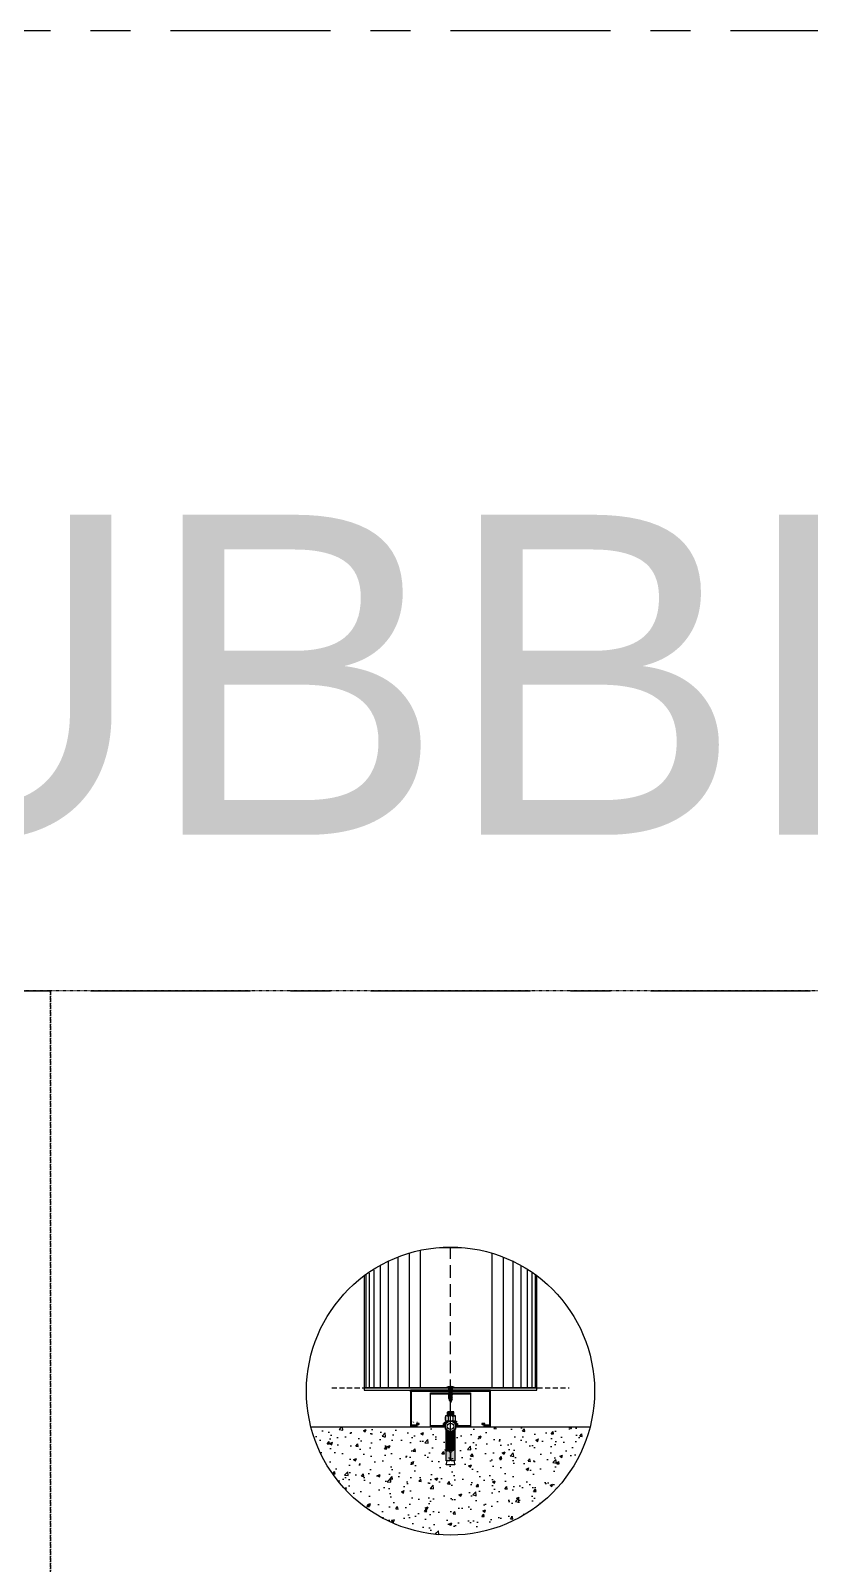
# Model space of a CAD drawing. Header units: millimetres. Extents: x -244126 to 368105, y -173968 to 259060.
# Drawn here: x 39300 to 40275, y 48277 to 50195 of the extents above; entities that cross this region are included whole.
import ezdxf
from ezdxf.xclip import XClip

# ---------------------------------------------------------------- set-up
doc = ezdxf.new("R2010")
doc.units = ezdxf.units.MM
doc.header["$MEASUREMENT"] = 0
doc.header["$XCLIPFRAME"] = 0
doc.linetypes.add('005_GG_TA_LINE', pattern=[13.75, 5, -1.25, 1.25, -1.25, 5])
doc.linetypes.add('HIDDEN', pattern=[9.524999999999999, 6.35, -3.175])
for name, color, linetype in [('000 - H A T C H', 8, 'Continuous'), ('000 - H I D D E N', 7, 'Continuous'), ('000 - L I N E 0.1', 1, 'Continuous'), ('000 - SYMBOL CON', 1, 'Continuous'), ('000 - WIPEOUT', 250, 'Continuous'), ('001 - ASCESSORIES', 1, 'Continuous'), ('A03_SUN LOUVER', 7, 'Continuous'), ('A04_TUBE SERIES', 7, 'Continuous')]:
    doc.layers.add(name, color=color, linetype=linetype)
doc.styles.add('Cetury Gothic', font='GOTHIC.TTF')
doc.styles.get("Standard").update_dxf_attribs({"font": 'arial.ttf'})

# ---------------------------------------------------------------- blocks, each defined once
blk = doc.blocks.new('*U1760')
at = {"color": 0, "linetype": '005_GG_TA_LINE'}
blk.add_lwpolyline([(0, 0), (1000, 0), (1000, 1000), (0, 1000)], close=True, dxfattribs=at)
for p in [(50, 37.5), (8.581742425833, 4.877933635547379)]:
    blk.add_point(p, dxfattribs=at)
blk.add_attdef('NAMEBLK', (8.581742425833, 4.877933635547379), '', height=10, dxfattribs=at)
blk = doc.blocks.new('000 - ASSCESSORIES_FAMELINE_AL.EXTR._U-PROFILE_45x100x45mm._ALT-11_CUT_VIEW')
at = {"layer": '000 - H A T C H'}
h = blk.add_hatch(dxfattribs=at)
h.set_pattern_fill('ANSI32', color=256, scale=0.1)
h.set_pattern_definition([(45, (-50776.13042071462, -10058.66192857552), (-0.6735192090801867, 0.6735192090801867), []), (45, (-50775.68140771462, -10058.66192857552), (-0.6735192090801867, 0.6735192090801867), [])])
edge = h.paths.add_edge_path()
edge.add_line((50, 22.50000000003638), (-49.99999999999272, 22.50000000003638))
edge.add_line((-49.99999999999272, 22.50000000003638), (-49.99999999999272, -22.50000000003638))
edge.add_line((-49.99999999999272, -22.50000000003638), (-41.50000000008004, -22.50000000003638))
edge.add_line((-41.50000000008004, -22.50000000003638), (-41.50000000008004, -20.10000000063883))
edge.add_line((-41.50000000008004, -20.10000000063883), (-39.70000000007713, -20.09999999942738))
edge.add_arc((-39.70000000007713, -19.4999999994252), 0.6000000000021828, 270, 450)
edge.add_line((-39.70000000007713, -18.89999999942302), (-42.69999999977881, -18.90000000003056))
edge.add_line((-42.69999999977881, -18.90000000003056), (-42.69999999977881, -19.4999999994252))
edge.add_line((-42.69999999977881, -19.4999999994252), (-42.69999999977881, -21.29999999942811))
edge.add_line((-42.69999999977881, -21.29999999942811), (-48.80000000029395, -21.29999999942811))
edge.add_line((-48.80000000029395, -21.29999999942811), (-48.80000000029395, 21.29999999942811))
edge.add_line((-48.80000000029395, 21.29999999942811), (48.79999999939173, 21.29999999942811))
edge.add_line((48.79999999939173, 21.29999999942811), (48.79999999939173, -21.29999999942811))
edge.add_line((48.79999999939173, -21.29999999942811), (42.69999999978609, -21.29999999942811))
edge.add_line((42.69999999978609, -21.29999999942811), (42.69999999978609, -18.90000000003056))
edge.add_line((42.69999999978609, -18.90000000003056), (39.69999999917491, -18.89999999942302))
edge.add_arc((39.69999999917491, -19.4999999994252), 0.6000000000021828, 90, 270)
edge.add_line((39.69999999917491, -20.09999999942738), (41.5000000019063, -20.10000000063883))
edge.add_line((41.5000000019063, -20.10000000063883), (41.5000000019063, -22.50000000003638))
edge.add_line((41.5000000019063, -22.50000000003638), (42.69999999978609, -22.50000000003638))
edge.add_line((42.69999999978609, -22.50000000003638), (50, -22.50000000003638))
edge.add_line((50, -22.50000000003638), (50, 22.50000000003638))
at = {"layer": 'A04_TUBE SERIES', "color": 0}
blk.add_lwpolyline([(50, 22.50000000003638), (-49.99999999999272, 22.50000000003638), (-49.99999999999272, -22.50000000003638), (-41.50000000008004, -22.50000000003638), (-41.50000000008004, -20.10000000063883), (-39.70000000007713, -20.09999999942738, 1), (-39.70000000007713, -18.89999999942302), (-42.69999999977881, -18.90000000003056), (-42.69999999977881, -19.4999999994252), (-42.69999999977881, -21.29999999942811), (-48.80000000029395, -21.29999999942811), (-48.80000000029395, 21.29999999942811), (48.79999999939173, 21.29999999942811), (48.79999999939173, -21.29999999942811), (42.69999999978609, -21.29999999942811), (42.69999999978609, -18.90000000003056), (39.69999999917491, -18.89999999942302, 1), (39.69999999917491, -20.09999999942738), (41.5000000019063, -20.10000000063883), (41.5000000019063, -22.50000000003638), (42.69999999978609, -22.50000000003638), (50, -22.50000000003638)], format="xyb", close=True, dxfattribs=at)
at = {"layer": 'Defpoints', "color": 250}
blk.add_lwpolyline([(41.5000000019063, -22.50000000003638), (50, -22.50000000003638), (50, 22.50000000003638), (-49.99999999999272, 22.50000000003638), (-49.99999999999272, -22.50000000003638), (-41.50000000008004, -22.50000000003638)], dxfattribs=at)
at = {"layer": 'Defpoints', "color": 18, "true_color": 0x000000, "style": 'Cetury Gothic'}
blk.add_text('ALT-11', height=1.5, dxfattribs=at).set_placement((-47.8441866660869, -17.78894458382456))
blk = doc.blocks.new('*U1789')
at = {"layer": '001 - ASCESSORIES', "color": 0}
blk.add_blockref('000 - ASSCESSORIES_FAMELINE_AL.EXTR._U-PROFILE_45x100x45mm._ALT-11_CUT_VIEW', (0, 0), dxfattribs=at)
blk = doc.blocks.new('*U1646')
at = {"color": 0}
blk.add_wipeout([(-107.75282130191772, 2.2737367544323206e-13), (107.75282130191772, 2.2737367544323206e-13), (107.75282130191772, 2754), (-107.75282130191772, 2754)], dxfattribs=at).dxf.layer = '000 - WIPEOUT'
at = {"layer": '000 - H I D D E N', "linetype": 'HIDDEN', "ltscale": 2.5}
blk.add_line((0, -29.17397355432513), (0, 2783.173973554325), dxfattribs=at)
at = {"layer": '001 - ASCESSORIES', "color": 0}
for points in [[(-107.7528213019177, 2757), (107.7528213019177, 2757), (107.7528213019177, 2754), (-107.7528213019177, 2754)], [(-107.7528213019177, -3), (107.7528213019177, -3), (107.7528213019177, 0), (-107.7528213019177, 9.494467791852967e-16)]]:
    blk.add_lwpolyline(points, close=True, dxfattribs=at)
at = {"layer": 'A03_SUN LOUVER', "color": 8}
for p, q in [((-105.7528213019177, 2754), (-105.7528213019177, 1.295098541081956e-14)), ((-101.7528213019177, 2754), (-101.7528213019177, 1.246112669116062e-14)), ((-95.75282130191772, 2754), (-95.75282130191775, 1.17263386116722e-14)), ((-87.75282130191772, 2754), (-87.75282130191775, 1.074662117235432e-14)), ((-77.75282130191772, 2754), (-77.75282130191775, 9.521974373206967e-15)), ((-65.75282130191772, 2754), (-65.75282130191775, 7.627193744513367e-15)), ((-51.75282130191772, 2754), (-51.75282130191775, 5.416616344370833e-15)), ((-37.75282130191772, 2754), (-37.75282130191775, 5.416616344370833e-15)), ((51.75282130191774, 2754), (51.75282130191775, -9.212763510530194e-16)), ((65.75282130191775, 2754), (65.75282130191775, -4.252044697167799e-16)), ((77.75282130191772, 2754), (77.75282130191772, 0)), ((87.75282130191772, 2754), (87.75282130191772, 0)), ((95.75282130191772, 2754), (95.75282130191772, 0)), ((101.7528213019177, 2754), (101.7528213019177, 0)), ((105.7528213019177, 2754), (105.7528213019177, 0))]:
    blk.add_line(p, q, dxfattribs=at)
at = {"layer": 'A03_SUN LOUVER', "color": 0}
blk.add_lwpolyline([(-107.7528213019177, 9.494467791852967e-16), (107.7528213019177, 0), (107.7528213019177, 2754), (-107.7528213019177, 2754)], close=True, dxfattribs=at)
at = {"layer": 'Defpoints', "color": 250, "linetype": 'HIDDEN'}
for p, q in [((-148.4221927210801, 2754), (148.4221927210801, 2754)), ((-148.4221927210801, 9.494467791852967e-16), (148.4221927210801, 0))]:
    blk.add_line(p, q, dxfattribs=at)
blk = doc.blocks.new('000 - ASSCESSORIES_FAMELINE_GALV._HAT-PROFILE_197x43mm._SIDE_VIEW')
at = {"color": 2}
blk.add_wipeout([(25.000000000000455, -2.2737367544323206e-13), (-24.999999999998863, -2.2737367544323206e-13), (-24.999999999998863, 43.00000000007731), (25.000000000000455, 43.00000000007731)], dxfattribs=at).dxf.layer = '000 - WIPEOUT'
at = {"color": 1}
blk.add_line((25.00000000000091, 41.00000000007276), (-25.00000000000091, 41.00000000007276), dxfattribs=at)
at = {"color": 2}
blk.add_lwpolyline([(25.00000000000091, 0), (-24.99999999999909, 0), (-24.99999999999909, 43.00000000007276), (25.00000000000091, 43.00000000007276)], close=True, dxfattribs=at)
at = {"color": 3}
blk.add_lwpolyline([(-25.00000000000091, 2), (25.00000000000091, 2), (25.00000000000091, 0), (-25.00000000000091, 0)], close=True, dxfattribs=at)
blk = doc.blocks.new('A$Cb3cae7b0')
at = {"color": 250}
blk.add_wipeout([(-0.0013333299998521397, 0.00866664500017577), (-1.734723475976807e-18, 0.00866664500017577), (-1.734723475976807e-18, -0.008666645000175778), (-0.0013333299998521397, -0.008666645000175778)], dxfattribs=at).dxf.layer = '000 - WIPEOUT'
at = {"layer": '000 - H A T C H'}
h = blk.add_hatch(color=250, dxfattribs=at)
h.dxf.hatch_style = 1
h.paths.add_polyline_path([(-0.004156298474299547, 0.003999990000011167), (-0.004540139236269169, 0.003999990000011167), (-0.004540139236269169, 0.003925433461063221), (-0.004540139236269169, 0.001685439061020588), (-0.004540139236269169, -0.003999990000011167), (-0.003456390915744123, -0.003999990000011167)])
h = blk.add_hatch(color=250, dxfattribs=at)
h.dxf.hatch_style = 1
h.paths.add_polyline_path([(-0.002829208551247575, 0.007189178063754298, 0.4142135623758662), (-0.003406994008400943, 0.007673997627762219), (-0.003938296518754214, 0.007627514681189496, 0.4142135623699178), (-0.004423116083216883, 0.00704972922358138), (-0.003177373114340298, -0.007189178063754298, 0.4142135623545062), (-0.00259958765718693, -0.007673997627762219), (-0.002068285146378912, -0.007627514681189496, 0.4142135623920907), (-0.001583465582370991, -0.007049729223808754)])
h = blk.add_hatch(color=250, dxfattribs=at)
h.dxf.hatch_style = 1
h.paths.add_polyline_path([(-0.00133332999985214, 0.003999990000011167), (-0.00255019074984375, 0.003999990000011167), (-0.001850283191288327, -0.003999990000011167), (-0.00133332999985214, -0.003999990000011167)])
at = {"layer": '001 - ASCESSORIES', "color": 0}
blk.add_lwpolyline([(-0.00133332999985214, 0.008666645000175777), (0, 0.008666645000175777), (0, -0.008666645000175777), (-0.00133332999985214, -0.008666645000175777)], close=True, dxfattribs=at)
blk.add_wipeout([(-0.01094012323619609, -0.006399983999926917), (-0.004540139236269175, -0.006399983999926917), (-0.004540139235524119, 0.006399983999926912), (-0.010940123235451033, 0.006399983999926912)]).dxf.layer = '000 - WIPEOUT'
for p, q in [((-0.01094012323619609, 0.003925433461063221), (-0.01094012323619609, 0.005279986799678227)), ((-0.01094012323619609, 0.003925433461063221), (-0.01094012323619609, 0.001685439061020588)), ((-0.01094012323619609, 0.001685439061020588), (-0.01094012323619609, -0.001685439061020588)), ((-0.005660136435835739, 0.006399983999926917), (-0.009820126035720023, 0.006399983999926917)), ((-0.009820126035720023, 0.002805436261041905), (-0.005660136435835739, 0.002805436261041905)), ((-0.004540139236269169, 0.005279986799678227), (-0.004540139236269169, -0.005279986799678227)), ((-0.004540139236269169, 0.003925433461063221), (-0.004540139236269169, 0.005279986799678227)), ((-0.004540139236269169, 0.003999990000011167), (-0.004156298474299547, 0.003999990000011167)), ((-0.004540139236269169, 0.003925433461063221), (-0.004540139236269169, 0.001685439061020588)), ((-0.004540139236269169, 0.001685439061020588), (-0.004540139236269169, -0.001685439061020588)), ((-0.002550190749389003, 0.003999990000011167), (-0.00133332999985214, 0.003999990000011167)), ((-0.01094012323619609, -0.001685439061020588), (-0.01094012323619609, -0.003925433461290595)), ((-0.01094012323619609, -0.003925433461290595), (-0.01094012323619609, -0.005279986799678227)), ((-0.009820126035720023, -0.002805436261041905), (-0.005660136435835739, -0.002805436261041905)), ((-0.005660136435835739, -0.006399983999926917), (-0.009820126035720023, -0.006399983999926917)), ((-0.004540139236269169, -0.001685439061020588), (-0.004540139236269169, -0.003925433461290595)), ((-0.004540139236269169, -0.003925433461290595), (-0.004540139236269169, -0.005279986799678227)), ((-0.004540139236269169, -0.003999990000011167), (-0.003456390915744123, -0.003999990000011167)), ((-0.001850283191288327, -0.003999990000011167), (-0.00133332999985214, -0.003999990000011167))]:
    blk.add_line(p, q, dxfattribs=at)
blk.add_lwpolyline([(-0.003938296518754214, 0.007627514681189496), (-0.003406994008400943, 0.007673997627762219, -0.4142135623730906), (-0.002829208551247575, 0.007189178063526924), (-0.001583465582370991, -0.007049729223808754, -0.4142135623730992), (-0.002068285146378912, -0.007627514681189496), (-0.00259958765718693, -0.007673997627762219, -0.414213562373095), (-0.003177373114340298, -0.007189178063754298), (-0.004423116083216883, 0.007049729223808754, -0.4142135623730948)], format="xyb", close=True, dxfattribs=at)
for centre, start, end in [((-0.009820126035720023, 0.005279986799678227), 89.99999999958312, 179.9999999998958), ((-0.009820126035720023, 0.003925433461063221), 179.9999999998958, 270.0000000008077), ((-0.009820126035720023, 0.001685439061020588), 89.9999999991923, 180.0000000001042), ((-0.005660136435835739, 0.005279986799678227), 1.042204158021965e-10, 90.00000000041689), ((-0.005660136435835739, 0.003925433461063221), 269.9999999991923, 1.042204158021965e-10), ((-0.005660136435835739, 0.001685439061020588), 359.9999999998958, 90.00000000080772), ((-0.009820126035720023, -0.001685439061020588), 179.9999999998958, 270.0000000008077), ((-0.009820126035720023, -0.003925433461290595), 89.9999999991923, 180.0000000001042), ((-0.009820126035720023, -0.005279986799678227), 180.0000000001042, 270.0000000004169), ((-0.005660136435835739, -0.001685439061020588), 269.9999999991923, 1.042204158021965e-10), ((-0.005660136435835739, -0.003925433461290595), 359.9999999998958, 90.00000000080772), ((-0.005660136435835739, -0.005279986799678227), 269.9999999995831, 359.9999999998958)]:
    blk.add_arc(centre, 0.001119997200000374, start, end, dxfattribs=at)
at = {"layer": 'Defpoints', "color": 250}
blk.add_lwpolyline([(-0.01094012323619609, -0.006399983999926917), (-0.004540139236269169, -0.006399983999926917), (-0.004540139235359675, 0.006399983999926917), (-0.01094012323528659, 0.006399983999926917)], close=True, dxfattribs=at)
blk = doc.blocks.new('AASSAW')
at = {"layer": '001 - ASCESSORIES', "color": 8}
for p, q in [((0.0005999999998493877, -0.002999999998792191), (4.547473508864641e-13, 0.002999999998792191)), ((0, 0.002999999998792191), (0, -0.002999999998792191)), ((0.001199999999698775, -0.002999999998792191), (0.0005999999998493877, 0.002999999998792191)), ((0.001799999999548163, -0.002999999998792191), (0.001199999999698775, 0.002999999998792191)), ((0.002399999999397551, -0.002999999998792191), (0.001799999999548163, 0.002999999998792191)), ((0.002999999998792191, -0.002999999998792191), (0.002399999999397551, 0.002999999998792191)), ((0.003599999998641579, -0.002999999998792191), (0.002999999998792191, 0.002999999998792191)), ((0.004199999998490966, -0.002999999998792191), (0.003599999998641579, 0.002999999998792191)), ((0.004799999998340354, -0.002999999998792191), (0.004199999998490966, 0.002999999998792191)), ((0.005399999998189742, -0.002999999998792191), (0.004799999998340354, 0.002999999998792191)), ((0.005999999998039129, -0.002999999998792191), (0.005399999998189742, 0.002999999998792191)), ((0.006599999997888517, -0.002999999998792191), (0.005999999998039129, 0.002999999998792191)), ((0.007199999997737905, -0.002999999998792191), (0.006599999997888517, 0.002999999998792191)), ((0.007799999997587292, -0.002999999998792191), (0.007199999997737905, 0.002999999998792191)), ((0.00839999999743668, -0.002999999998792191), (0.007799999997587292, 0.002999999998792191)), ((0.008999999997286068, -0.002999999998792191), (0.00839999999743668, 0.002999999998792191)), ((0.009599999997135455, -0.002999999998792191), (0.008999999997286068, 0.002999999998792191)), ((0.01019999999698484, -0.002999999998792191), (0.009599999997135455, 0.002999999998792191)), ((0.01079999999683423, -0.002999999998792191), (0.01019999999698484, 0.002999999998792191)), ((0.01139999999668362, -0.002999999998792191), (0.01079999999683423, 0.002999999998792191)), ((0.01199999999653301, -0.002999999998792191), (0.01139999999668362, 0.002999999998792191)), ((0.01259999999638239, -0.002999999998792191), (0.01199999999653301, 0.002999999998792191)), ((0.01319999999623178, -0.002999999998792191), (0.01259999999638239, 0.002999999998792191)), ((0.01379999999608117, -0.002999999998792191), (0.01319999999623178, 0.002999999998792191)), ((0.01439999999593056, -0.002999999998792191), (0.01379999999608117, 0.002999999998792191)), ((0.01499999999577994, -0.002999999998792191), (0.01439999999593056, 0.002999999998792191)), ((0.01559999999562933, -0.002999999998792191), (0.01499999999577994, 0.002999999998792191)), ((0.01619999999547872, -0.002999999998792191), (0.01559999999562933, 0.002999999998792191)), ((0.01679999999532811, -0.002999999998792191), (0.01619999999547872, 0.002999999998792191)), ((0.0173999999951775, -0.002999999998792191), (0.01679999999532811, 0.002999999998792191)), ((0.01799999999502688, -0.002999999998792191), (0.0173999999951775, 0.002999999998792191)), ((0.01859999999487627, -0.002999999998792191), (0.01799999999502688, 0.002999999998792191)), ((0.01860594058871357, -0.003059405939211501), (0.01800594058886418, 0.002940594058145507)), ((0.01920594058856295, -0.003059405939211501), (0.01860594058871357, 0.002940594058145507)), ((0.01980594058841234, -0.003059405939211501), (0.01920594058856295, 0.002940594058145507)), ((0.02040594058826173, -0.003059405939211501), (0.01980594058841234, 0.002940594058145507)), ((0.02100594058811112, -0.003059405939211501), (0.02040594058826173, 0.002940594058145507)), ((0.0216059405879605, -0.003059405939211501), (0.02100594058811112, 0.002940594058145507)), ((0.02220594058780989, -0.003059405939211501), (0.0216059405879605, 0.002940594058145507)), ((0.02280594058765928, -0.003059405939211501), (0.02220594058780989, 0.002940594058145507)), ((0.02340594058750867, -0.003059405939211501), (0.02280594058765928, 0.002940594058145507)), ((0.02400594058735805, -0.003059405939211501), (0.02340594058750867, 0.002940594058145507)), ((0.02460594058720744, -0.003059405939211501), (0.02400594058735805, 0.002940594058145507)), ((0.02520594058705683, -0.003059405939211501), (0.02460594058720744, 0.002940594058145507)), ((0.02580594058690622, -0.003059405939211501), (0.02520594058705683, 0.002940594058145507)), ((0.02640594058675561, -0.003059405939211501), (0.02580594058690622, 0.002940594058145507)), ((0.02700594058660499, -0.003059405939211501), (0.02640594058675561, 0.002940594058145507)), ((0.02760594058645438, -0.003059405939211501), (0.02700594058660499, 0.002940594058145507)), ((0.02820594058630377, -0.003059405939211501), (0.02760594058645438, 0.002940594058145507)), ((0.02880594058615316, -0.003059405939211501), (0.02820594058630377, 0.002940594058145507)), ((0.02940594058600254, -0.003059405939211501), (0.02880594058615316, 0.002940594058145507)), ((0.03000594058585193, -0.003059405939211501), (0.02940594058600254, 0.002940594058145507)), ((0.03060594058570132, -0.003059405939211501), (0.03000594058585193, 0.002940594058145507)), ((0.03120594058555071, -0.003059405939211501), (0.03060594058570132, 0.002940594058145507)), ((0.03180594058540009, -0.003059405939211501), (0.03120594058555071, 0.002940594058145507)), ((0.03240594058524948, -0.003059405939211501), (0.03180594058540009, 0.002940594058145507)), ((0.03300594058509887, -0.003059405939211501), (0.03240594058524948, 0.002940594058145507)), ((0.03360594058482602, -0.0030594059357496), (0.03300594058497663, 0.002940594061607408)), ((0.03420594058467541, -0.0030594059357496), (0.03360594058482602, 0.002940594061607408)), ((0.0348059405845248, -0.0030594059357496), (0.03420594058467541, 0.002940594061607408)), ((0.03540594058425195, -0.0030594059322877), (0.03480594058440256, 0.002940594065069309)), ((0.03600594058410134, -0.0030594059322877), (0.03540594058425195, 0.002940594065069309)), ((0.03660594058395072, -0.0030594059322877), (0.03600594058410134, 0.002940594065069309))]:
    blk.add_line(p, q, dxfattribs=at)
for centre, start, end in [((0.0003000000001520675, 0.002999999998792191), 180, 0), ((0.0008999999995467078, 0.002999999998792191), 180, 0), ((0.001499999999850843, 0.002999999998792191), 180, 0), ((0.002099999999245483, 0.002999999998792191), 180, 0), ((0.002699999999549618, 0.002999999998792191), 180, 0), ((0.003299999998489511, 0.002999999998792191), 180, 0), ((0.003899999998338899, 0.002999999998792191), 180, 0), ((0.004499999998188287, 0.002999999998792191), 180, 0), ((0.005099999998037674, 0.002999999998792191), 180, 0), ((0.005699999997887062, 0.002999999998792191), 180, 0), ((0.00629999999773645, 0.002999999998792191), 180, 0), ((0.006899999997585837, 0.002999999998792191), 180, 0), ((0.007499999997435225, 0.002999999998792191), 180, 0), ((0.008099999997284613, 0.002999999998792191), 180, 0), ((0.008699999997134, 0.002999999998792191), 180, 0), ((0.009299999996983388, 0.002999999998792191), 180, 0), ((0.009899999996832776, 0.002999999998792191), 180, 0), ((0.01049999999668216, 0.002999999998792191), 180, 0), ((0.01109999999653155, 0.002999999998792191), 180, 0), ((0.01169999999638094, 0.002999999998792191), 180, 0), ((0.01229999999623033, 0.002999999998792191), 180, 0), ((0.01289999999607971, 0.002999999998792191), 180, 0), ((0.0134999999959291, 0.002999999998792191), 180, 0), ((0.01409999999577849, 0.002999999998792191), 180, 0), ((0.01469999999562788, 0.002999999998792191), 180, 0), ((0.01529999999547726, 0.002999999998792191), 180, 0), ((0.01589999999532665, 0.002999999998792191), 180, 0), ((0.01649999999517604, 0.002999999998792191), 180, 0), ((0.01709999999502543, 0.002999999998792191), 180, 0), ((0.01769999999487482, 0.002999999998792191), 180, 0), ((0.01830594058901625, 0.002940594058145507), 180, 0), ((0.01890594058886563, 0.002940594058145507), 180, 0), ((0.01950594058871502, 0.002940594058145507), 180, 0), ((0.02010594058856441, 0.002940594058145507), 180, 0), ((0.0207059405884138, 0.002940594058145507), 180, 0), ((0.02130594058826318, 0.002940594058145507), 180, 0), ((0.02190594058811257, 0.002940594058145507), 180, 0), ((0.02250594058796196, 0.002940594058145507), 180, 0), ((0.02310594058781135, 0.002940594058145507), 180, 0), ((0.02370594058766073, 0.002940594058145507), 180, 0), ((0.02430594058751012, 0.002940594058145507), 180, 0), ((0.02490594058735951, 0.002940594058145507), 180, 0), ((0.0255059405872089, 0.002940594058145507), 180, 0), ((0.02610594058705829, 0.002940594058145507), 180, 0), ((0.02670594058690767, 0.002940594058145507), 180, 0), ((0.02730594058675706, 0.002940594058145507), 180, 0), ((0.02790594058660645, 0.002940594058145507), 180, 0), ((0.02850594058645584, 0.002940594058145507), 180, 0), ((0.02910594058630522, 0.002940594058145507), 180, 0), ((0.02970594058615461, 0.002940594058145507), 180, 0), ((0.030305940586004, 0.002940594058145507), 180, 0), ((0.03090594058585339, 0.002940594058145507), 180, 0), ((0.03150594058570277, 0.002940594058145507), 180, 0), ((0.03210594058555216, 0.002940594058145507), 180, 0), ((0.03270594058527931, 0.002940594061607408), 180, 0), ((0.0333059405851287, 0.002940594061607408), 180, 0), ((0.03390594058497809, 0.002940594061607408), 180, 0), ((0.03450594058470524, 0.002940594065069309), 180, 0), ((0.03510594058455463, 0.002940594065069309), 180, 0), ((0.03570594058440402, 0.002940594065069309), 180, 0), ((0.0003000000001520675, -0.002999999998792191), 0, 180), ((0.0008999999995467078, -0.002999999998792191), 0, 180), ((0.001499999999850843, -0.002999999998792191), 0, 180), ((0.002099999999245483, -0.002999999998792191), 0, 180), ((0.002699999999549618, -0.002999999998792191), 0, 180), ((0.003299999998489511, -0.002999999998792191), 0, 180), ((0.003899999998338899, -0.002999999998792191), 0, 180), ((0.004499999998188287, -0.002999999998792191), 0, 180), ((0.005099999998037674, -0.002999999998792191), 0, 180), ((0.005699999997887062, -0.002999999998792191), 0, 180), ((0.00629999999773645, -0.002999999998792191), 0, 180), ((0.006899999997585837, -0.002999999998792191), 0, 180), ((0.007499999997435225, -0.002999999998792191), 0, 180), ((0.008099999997284613, -0.002999999998792191), 0, 180), ((0.008699999997134, -0.002999999998792191), 0, 180), ((0.009299999996983388, -0.002999999998792191), 0, 180), ((0.009899999996832776, -0.002999999998792191), 0, 180), ((0.01049999999668216, -0.002999999998792191), 0, 180), ((0.01109999999653155, -0.002999999998792191), 0, 180), ((0.01169999999638094, -0.002999999998792191), 0, 180), ((0.01229999999623033, -0.002999999998792191), 0, 180), ((0.01289999999607971, -0.002999999998792191), 0, 180), ((0.0134999999959291, -0.002999999998792191), 0, 180), ((0.01409999999577849, -0.002999999998792191), 0, 180), ((0.01469999999562788, -0.002999999998792191), 0, 180), ((0.01529999999547726, -0.002999999998792191), 0, 180), ((0.01589999999532665, -0.002999999998792191), 0, 180), ((0.01649999999517604, -0.002999999998792191), 0, 180), ((0.01709999999502543, -0.002999999998792191), 0, 180), ((0.01769999999487482, -0.002999999998792191), 0, 180), ((0.0182999999947242, -0.002999999998792191), 0, 180), ((0.01830594058901625, -0.003059405939211501), 0, 180), ((0.01890594058886563, -0.003059405939211501), 0, 180), ((0.01950594058871502, -0.003059405939211501), 0, 180), ((0.02010594058856441, -0.003059405939211501), 0, 180), ((0.0207059405884138, -0.003059405939211501), 0, 180), ((0.02130594058826318, -0.003059405939211501), 0, 180), ((0.02190594058811257, -0.003059405939211501), 0, 180), ((0.02250594058796196, -0.003059405939211501), 0, 180), ((0.02310594058781135, -0.003059405939211501), 0, 180), ((0.02370594058766073, -0.003059405939211501), 0, 180), ((0.02430594058751012, -0.003059405939211501), 0, 180), ((0.02490594058735951, -0.003059405939211501), 0, 180), ((0.0255059405872089, -0.003059405939211501), 0, 180), ((0.02610594058705829, -0.003059405939211501), 0, 180), ((0.02670594058690767, -0.003059405939211501), 0, 180), ((0.02730594058675706, -0.003059405939211501), 0, 180), ((0.02790594058660645, -0.003059405939211501), 0, 180), ((0.02850594058645584, -0.003059405939211501), 0, 180), ((0.02910594058630522, -0.003059405939211501), 0, 180), ((0.02970594058615461, -0.003059405939211501), 0, 180), ((0.030305940586004, -0.003059405939211501), 0, 180), ((0.03090594058585339, -0.003059405939211501), 0, 180), ((0.03150594058570277, -0.003059405939211501), 0, 180), ((0.03210594058555216, -0.003059405939211501), 0, 180), ((0.03270594058540155, -0.003059405939211501), 0, 180), ((0.0333059405851287, -0.0030594059357496), 0, 180), ((0.03390594058497809, -0.0030594059357496), 0, 180), ((0.03450594058482748, -0.0030594059357496), 0, 180), ((0.03510594058455463, -0.0030594059322877), 0, 180), ((0.03570594058440402, -0.0030594059322877), 0, 180), ((0.0363059405842534, -0.0030594059322877), 0, 180)]:
    blk.add_arc(centre, 0.0002999999998635758, start, end, dxfattribs=at)
blk = doc.blocks.new('A$C3e261610')
at = {"layer": '001 - ASCESSORIES'}
h = blk.add_hatch(color=0, dxfattribs=at)
h.dxf.hatch_style = 1
h.paths.add_polyline_path([(0.04334112619608277, 0.005599985999651835), (0, 0.005599985999651835), (0, -0.005599985999651835), (0.04334112619608277, -0.005599985999651835), (0.04334112619608277, -0.000924768329696235), (0.03237451914674239, 0, -1), (0.02757453114691089, 0, -1), (0.03237451914674239, 0), (0.04334112619608277, 0.000924768329696235)])
h.paths.add_polyline_path([(0.02203011649999098, -0.000929050015656685, -0.4142135623690066), (0.02235754982530125, -0.002786016680829562), (0.02197516649039244, -0.003332116678393504, -0.4142135623771835), (0.02011819982544694, -0.003659550003703771), (0.01356499985422488, 0.000929050015656685, -0.4142135623117092), (0.01323756652891461, 0.002786016680374814), (0.01361994986382342, 0.00333211667816613, -0.414213562434481), (0.01547691652876892, 0.003659550003703771)], flags=16)
at = {"layer": '000 - L I N E 0.1', "color": 0}
blk.add_lwpolyline([(0.04334112619608277, -0.000924768329696235), (0.04334112619608277, -0.005599985999651835), (0, -0.005599985999651835), (0, 0.005599985999651835), (0.04334112619608277, 0.005599985999651835), (0.04334112619608277, 0.000924768329696235), (0.03237451914674239, 0)], close=True, dxfattribs=at)
blk.add_lwpolyline([(0.02203011649999098, -0.000929050015656685), (0.01547691652876892, 0.003659550003703771, 0.414213562373095), (0.01361994986382342, 0.003332116678393504), (0.01323756652891461, 0.002786016680602188, 0.414213562373095), (0.01356499985422488, 0.000929050015656685), (0.02011819982544694, -0.003659550003703771, 0.414213562373095), (0.02197516649039244, -0.003332116678393504), (0.02235754982530125, -0.002786016680829562, 0.414213562373095)], format="xyb", close=True, dxfattribs=at)
blk.add_lwpolyline([(0.04334112619608277, 0.003999990000011167), (0.04814111419636902, 0.005599985999651835), (0.04814111419636902, -0.005599985999651835), (0.04334112619608277, -0.003999990000011167)], dxfattribs=at)
blk.add_circle((0.02997452514682664, 0), 0.002399994000000801, dxfattribs=at)
at = {"layer": '001 - ASCESSORIES', "color": 0, "xscale": 1.333330000035251, "yscale": 1.333330000035251, "zscale": 1.333330000035251}
blk.add_blockref('AASSAW', (-0.01821803000939326, 7.920772259240039e-05), dxfattribs=at)
blk = doc.blocks.new('000 - DYNAMIC_VIEW_ASSCESSORIES_EXPANSION_BOLT_5-16_(EB-03)_TOP_VIEW')
at = {"color": 250}
blk.add_wipeout([(-3.6950324853250995, 6.399983999869464), (3.6950324848703557, 6.399983999869464), (7.390064969968083, 7.881340025051031e-11), (3.6950324848703557, -6.399983999926917), (-3.6950324853250995, -6.399983999926917), (-7.390064970422827, 7.881340025051031e-11)], dxfattribs=at).dxf.layer = '000 - WIPEOUT'
at = {"layer": '000 - L I N E 0.1', "color": 9}
blk.add_lwpolyline([(-3.695032485211414, 6.399983999926917), (3.695032485211414, 6.399983999926917), (7.39006496996808, 0), (3.695032485211414, -6.399983999926917), (-3.695032485211414, -6.399983999926917), (-7.390064970422827, 0)], close=True, dxfattribs=at)
for radius in [6.399983999851501, 3.999990000089412]:
    blk.add_circle((0, 0), radius, dxfattribs=at)
at = {"layer": '000 - H I D D E N', "color": 2, "insert": (0.1721923290460836, 0.4187360266314499), "char_height": 1, "width": 59.68444922580751, "attachment_point": 2, "style": 'Cetury Gothic'}
blk.add_mtext('{\\C150;EB-03}', dxfattribs=at)
blk = doc.blocks.new('*U3193')
at = {"color": 0, "xscale": 1000, "yscale": 1000, "zscale": 1000}
blk.add_blockref('A$C3e261610', (0, 0), dxfattribs=at)
at = {"layer": '001 - ASCESSORIES', "color": 0, "xscale": 1000, "yscale": 1000, "zscale": 1000}
blk.add_blockref('A$Cb3cae7b0', (-2.000000000000394, -9.298117831235686e-16), dxfattribs=at)
blk.add_blockref('000 - DYNAMIC_VIEW_ASSCESSORIES_EXPANSION_BOLT_5-16_(EB-03)_TOP_VIEW', (0, 0))
blk = doc.blocks.new('000 - DYNAMIC_VIEW_ASSCESSORIES_PHILLIPS_HEAD_SELF_DRILLING_SCREW_No.8x19mm._SIDE_VIEW')
at = {"layer": '000 - H A T C H'}
h = blk.add_hatch(color=250, dxfattribs=at)
h.dxf.hatch_style = 1
edge = h.paths.add_edge_path()
edge.add_line((7.242061488796253, 2.000000000407446), (5.959526135484566, 1.999999999952699))
edge.add_arc((5.004541472090068, 1.572131986449669), 1.046454367995916, 384.1341226628614, 422.4587230054021)
edge.add_arc((4.831812036173005, 2.512814835426972), 0.6567219107839141, 308.6596436729191, 358.88189727229064, ccw=False)
edge.add_line((5.242061488388799, 2.000000000407446), (3.959526135986607, 1.999999999952699))
edge.add_arc((3.004541472592109, 1.572131986449669), 1.046454367995916, 384.1341226628614, 422.4587230054021)
edge.add_arc((2.831812036675046, 2.512814835426973), 0.6567219107839141, 308.6596436729191, 358.88189727229064, ccw=False)
edge.add_line((3.24206148889084, 2.000000000407447), (1.959526135579154, 1.999999999952699))
edge.add_arc((1.004541472184656, 1.572131986449669), 1.046454367995916, 384.1341226628614, 422.4587230054021)
edge.add_arc((0.8318120362675927, 2.512814835426973), 0.6567219107839141, 315.6091470561495, 358.88189727229064, ccw=False)
edge.add_line((1.301095248664069, 2.053405502920207), (2.275957200481571e-13, 2.500000000054563))
edge.add_line((2.275267562931288e-13, 2.500000000054563), (2.276492209730406e-13, 4.500000000007269))
edge.add_line((2.276492209730406e-13, 4.500000000007269), (-0.4999999996468884, 4.500000000007269))
edge.add_arc((7.337500000176306, -4.547547390726625e-10), 9.037500000076724, 150.1371656406266, 176.0119282285309)
edge.add_line((-1.678116154834931, 0.6285472118179245), (-0.993472849586176, 0.6285472118179245))
edge.add_line((-0.9934728495861761, 0.6285472118179245), (-0.9934728495861762, -0.5642561354761779))
edge.add_line((-0.9934728495861761, -0.5642561354761779), (-1.682368139881653, -0.5642561354761779))
edge.add_arc((7.337499999948932, -4.547547390726625e-10), 9.037499999769851, 183.5795890578686, 209.8628343536553)
edge.add_line((-0.5000000001016432, -4.500000000007283), (2.201572257831685e-13, -4.500000000007283))
edge.add_line((2.270981299134234e-13, -4.500000000007283), (2.272205945933353e-13, -2.500000000054577))
edge.add_line((2.272205945933353e-13, -2.500000000054577), (1.798302246243338, -1.999999999952713))
edge.add_line((1.798302246243338, -1.999999999952713), (2.141140745152597, -1.999999999952713))
edge.add_arc((1.719220970699325, -2.869498795917032), 0.9664597520114843, 382.4775851523066, 424.1152605710679, ccw=False)
edge.add_arc((2.018123876269101, -1.896586149541697), 0.8468196992643867, 314.5560261849951, 352.9855147651136)
edge.add_line((2.858605392248364, -1.999999999952713), (4.141140744650556, -1.999999999952713))
edge.add_arc((3.719220970197284, -2.869498795917032), 0.9664597520114843, 382.4775851523066, 424.1152605710679, ccw=False)
edge.add_arc((4.01812387576706, -1.896586149541697), 0.8468196992643867, 314.5560261849951, 352.9855147651136)
edge.add_line((4.858605391746323, -1.999999999952713), (6.14114074505801, -1.999999999952713))
edge.add_arc((5.719220970604738, -2.869498795917032), 0.9664597520114843, 382.4775851523066, 424.1152605710679, ccw=False)
edge.add_arc((6.018123876174513, -1.896586149541698), 0.8468196992643867, 314.5560261849951, 352.9855147651136)
edge.add_line((6.858605392153777, -1.999999999952714), (8.141140744555969, -1.999999999952714))
edge.add_arc((7.719220970102697, -2.869498795917032), 0.9664597520114843, 382.4775851523066, 424.1152605710679, ccw=False)
edge.add_arc((8.018123875672472, -1.896586149541698), 0.8468196992643867, 314.5560261849951, 352.9855147651136)
edge.add_line((8.858605391651736, -1.999999999952714), (10.14114074496342, -1.999999999952714))
edge.add_arc((9.71922097051015, -2.869498795917032), 0.9664597520114843, 382.4775851523066, 424.1152605710679, ccw=False)
edge.add_arc((10.01812387607993, -1.896586149541698), 0.8468196992643867, 314.5560261849951, 352.9855147651136)
edge.add_line((10.85860539205919, -1.999999999952714), (12.14114074491613, -1.999999999952714))
edge.add_arc((11.71922097023548, -2.869498795462285), 0.9664597517016228, 382.4775851325489, 424.11526054717115, ccw=False)
edge.add_arc((12.01812387557788, -1.896586149541698), 0.8468196992643867, 314.5560261849951, 352.9855147651136)
edge.add_line((12.85860539155715, -1.999999999952714), (13.62908327860191, -1.999999999952714))
edge.add_line((13.62908327860191, -1.999999999952714), (14.10159227793906, -1.824049031256444))
edge.add_arc((13.67967250348579, -2.693547827220763), 0.9664597520114843, 382.4775851523066, 424.1152605710679, ccw=False)
edge.add_arc((13.97857540905557, -1.720635180845428), 0.8468196992643867, 314.5560261849951, 352.9855147651136)
edge.add_line((14.81905692503483, -1.824049031256444), (14.76364395216501, -1.577516937231856))
edge.add_line((14.76364395216501, -1.577516937231856), (15.94712341807303, -1.13681769425967))
edge.add_arc((15.52520364361976, -2.006316490223989), 0.9664597520114843, 382.4775851523066, 424.1152605710679, ccw=False)
edge.add_arc((15.82410654918954, -1.033403843848654), 0.8468196992643867, 314.5560261849951, 352.9855147651136)
edge.add_line((16.6645880651688, -1.13681769425967), (16.60917509207161, -0.8902855997803352))
edge.add_line((16.60917509207161, -0.8902855997803352), (19.00000000000568, -8.104628079763643e-15))
edge.add_line((19.00000000000568, -8.102308363097553e-15), (16.17239875145083, 1.052930587320581))
edge.add_line((16.17239875145083, 1.052930587320581), (16.10686246272076, 1.344501272342306))
edge.add_arc((15.15187779932626, 0.9166332588392756), 1.046454367995916, 384.1341226628614, 422.4587230054021)
edge.add_arc((14.97914836340919, 1.857316107816579), 0.6567219107839141, 308.6596436729191, 358.88189727229064, ccw=False)
edge.add_line((15.38939781562499, 1.344501272797053), (13.98971019921214, 1.865711222308156))
edge.add_line((13.98971019921214, 1.865711222308156), (13.95952613575014, 1.999999999952699))
edge.add_arc((13.00454147235564, 1.572131986449669), 1.046454367995916, 384.1341226628614, 422.4587230054021)
edge.add_arc((12.83181203643858, 2.512814835426972), 0.6567219107839141, 308.6596436729191, 358.88189727229064, ccw=False)
edge.add_line((13.24206148865437, 2.000000000407446), (11.95952613579743, 1.999999999952698))
edge.add_arc((11.00454147240293, 1.572131986449669), 1.046454367995916, 384.1341226628614, 422.4587230054021)
edge.add_arc((10.83181203648587, 2.512814835426972), 0.6567219107839141, 308.6596436729191, 358.88189727229064, ccw=False)
edge.add_line((11.24206148870167, 2.000000000407446), (9.959526135389979, 1.999999999952698))
edge.add_arc((9.00454147199548, 1.572131986449669), 1.046454367995916, 384.1341226628614, 422.4587230054021)
edge.add_arc((8.831812036078418, 2.512814835426972), 0.6567219107839141, 308.6596436729191, 358.88189727229064, ccw=False)
edge.add_line((9.242061488294212, 2.000000000407446), (7.95952613589202, 1.999999999952699))
edge.add_arc((7.004541472497522, 1.572131986449669), 1.046454367995916, 384.1341226628614, 422.4587230054021)
edge.add_arc((6.831812036580459, 2.512814835426972), 0.6567219107839141, 308.6596436729191, 358.88189727229064, ccw=False)
at = {"layer": '001 - ASCESSORIES', "color": 0, "linetype": 'ByBlock'}
for p, q in [((-0.9934728495861761, 0.6285472118179245), (-1.678116154834931, 0.6285472118179245)), ((-0.9934728495861761, -0.5642561354761779), (-0.9934728495861761, 0.6285472118179245)), ((2.276492209730406e-13, 4.500000000007269), (-0.5000000001016428, 4.500000000007269)), ((-0.5000000001016428, 4.500000000007269), (-0.5000000001016432, -4.500000000007283)), ((2.276492209730406e-13, 4.500000000007269), (2.270981299134234e-13, -4.500000000007283)), ((1.301095248891443, 2.053405502920207), (2.275267562931288e-13, 2.500000000054563)), ((2.612257975670445, -2.500000000054577), (1.488408905061306, 2.500000000054563)), ((3.242061487981346, 1.999999999952699), (1.959526135579154, 1.999999999952699)), ((4.612257975168404, -2.500000000054577), (3.488408905468759, 2.500000000054563)), ((5.242061487479305, 1.999999999952699), (3.959526135986607, 1.999999999952699)), ((6.612257975575858, -2.500000000054577), (5.488408904966718, 2.500000000054562)), ((7.242061487886758, 1.999999999952699), (5.959526135484566, 1.999999999952699)), ((8.612257975073817, -2.500000000054577), (7.488408905374172, 2.500000000054562)), ((9.242061488294212, 1.999999999952699), (7.95952613589202, 1.999999999952699)), ((10.61225797548127, -2.500000000054577), (9.48840890487213, 2.500000000054562)), ((11.24206148824692, 1.999999999952699), (9.959526135844726, 1.999999999952699)), ((12.61225797497923, -2.500000000054578), (11.48840890527958, 2.500000000054562)), ((13.24206148819962, 1.999999999952699), (11.95952613579743, 1.999999999952699)), ((14.57270950845691, -2.324049031358308), (13.48840890523229, 2.500000000054562)), ((13.98971019943951, 1.865711222308156), (15.38939781562499, 1.344501272797053)), ((16.41824064859088, -1.636817694361533), (15.63574523220291, 1.844501272444169)), ((16.17239875145083, 1.052930587320581), (19.00000000000568, -8.102308363097553e-15)), ((-1.682368139881653, -0.5642561354761779), (-0.9934728495861761, -0.5642561354761779)), ((2.273736754432321e-13, -6.938893903907228e-15), (-0.500000000101643, -6.908277733922328e-15)), ((2.270981299134234e-13, -4.500000000007283), (-0.5000000001016432, -4.500000000007283)), ((2.272205945933353e-13, -2.500000000054577), (1.798302246243338, -1.999999999952713)), ((2.141140745152597, -1.999999999952713), (1.798302246243338, -1.999999999952713)), ((4.141140744650556, -1.999999999952713), (2.858605392248364, -1.999999999952713)), ((6.14114074505801, -1.999999999952714), (4.858605391746323, -1.999999999952713)), ((8.141140744555969, -1.999999999952714), (6.858605392153777, -1.999999999952714)), ((10.14114074496342, -1.999999999952714), (8.858605391651736, -1.999999999952714)), ((12.14114074491613, -1.999999999952714), (10.85860539160444, -1.999999999952714)), ((13.62908327860191, -1.999999999952714), (12.85860539155715, -1.999999999952714)), ((13.62908327860191, -1.999999999952714), (14.10159227793906, -1.824049031256444)), ((14.76364395216501, -1.577516937231856), (15.94712341807303, -1.13681769425967)), ((16.60917509229898, -0.8902855997803352), (19.00000000000568, -8.102308363097553e-15))]:
    blk.add_line(p, q, dxfattribs=at)
for points in [[(2.141140745152597, -1.999999999952713), (1.242061488483387, 2.000000000407447, 0.2227123084971428), (1.488408905061306, 2.50000000050931, -0.1687989538478069), (1.959526135579154, 1.999999999952699), (2.858605392248364, -1.999999999952713, -0.1692696917056407), (2.612257975670445, -2.500000000054577, 0.1837042771978037)], [(4.141140744650556, -1.999999999952713), (3.24206148889084, 2.000000000407447, 0.2227123084971428), (3.488408905468759, 2.50000000050931, -0.1687989538478069), (3.959526135986607, 1.999999999952699), (4.858605391746323, -1.999999999952713, -0.1692696917056407), (4.612257975168404, -2.500000000054577, 0.1837042771978037)], [(6.14114074505801, -1.999999999952714), (5.242061488388799, 2.000000000407446, 0.2227123084971428), (5.488408904966718, 2.500000000509309, -0.1687989538478069), (5.959526135484566, 1.999999999952699), (6.858605392153777, -1.999999999952714, -0.1692696917056407), (6.612257975575858, -2.500000000054577, 0.1837042771978037)], [(8.141140744555969, -1.999999999952714), (7.242061488796253, 2.000000000407446, 0.2227123084971428), (7.488408905374172, 2.500000000509309, -0.1687989538478069), (7.95952613589202, 1.999999999952699), (8.858605391651736, -1.999999999952714, -0.1692696917056407), (8.612257975073817, -2.500000000054577, 0.1837042771978037)], [(10.14114074496342, -1.999999999952714), (9.242061488294212, 2.000000000407446, 0.2227123084971428), (9.48840890487213, 2.500000000509309, -0.1687989538478069), (9.959526135389979, 1.999999999952699), (10.85860539205919, -1.999999999952714, -0.1692696917056407), (10.61225797548127, -2.500000000054577, 0.1837042771978037)], [(12.14114074446138, -1.999999999952714), (11.24206148870167, 2.000000000407446, 0.2227123084971428), (11.48840890527958, 2.500000000509309, -0.1687989538478069), (11.95952613579743, 1.999999999952699), (12.85860539155715, -1.999999999952714, -0.1692696917056407), (12.61225797497923, -2.500000000054578, 0.1837042771978037)], [(14.10159227793906, -1.824049031256444), (13.24206148865437, 2.000000000407446, 0.2227123084971428), (13.48840890523229, 2.500000000509309, -0.1687989538478069), (13.95952613575014, 1.999999999952699), (14.81905692503483, -1.824049031256444, -0.1692696917056407), (14.57270950845691, -2.324049031358308, 0.1837042771978037)], [(15.94712341807303, -1.13681769425967), (15.38939781562499, 1.344501272797053, 0.2227123084971428), (15.63574523220291, 1.844501272898916, -0.1687989538478069), (16.10686246272076, 1.344501272342306), (16.6645880651688, -1.13681769425967, -0.1692696917056407), (16.41824064859088, -1.636817694361533, 0.1837042771978037)]]:
    blk.add_lwpolyline(points, format="xyb", close=True, dxfattribs=at)
for start, end in [(150.1371656434549, 176.0119282313204), (183.5795890607033, 209.8628343567551)]:
    blk.add_arc((7.337500000176306, -7.388186198355192e-15), 9.037499999938388, start, end, dxfattribs=at)
at = {"layer": 'Defpoints', "color": 250, "linetype": 'ByBlock', "ltscale": 0.001}
blk.add_line((54.18453891507379, -1.025674001118822e-14), (-3.769262627057396, -3.238646181385045e-15), dxfattribs=at)
at = {"layer": '001 - ASCESSORIES', "color": 0, "insert": (8.547764630748361, -0.004790144885199156), "char_height": 1, "width": 59.68444922580751, "attachment_point": 2, "rotation": 90, "style": 'Cetury Gothic'}
blk.add_mtext('\\A1;{\\H2.1x;\\C150;\\S3/4;\\H0.47634x; }', dxfattribs=at)
blk = doc.blocks.new('*U4798')
at = {"layer": '001 - ASCESSORIES', "color": 0, "linetype": 'ByBlock'}
blk.add_blockref('000 - DYNAMIC_VIEW_ASSCESSORIES_PHILLIPS_HEAD_SELF_DRILLING_SCREW_No.8x19mm._SIDE_VIEW', (-2.273736754432321e-13, 0), dxfattribs=at)
blk = doc.blocks.new('000 - FAMELINE_BUBBLE_TYP.DETAIL_AL.SUN_LV._AF300+END_CAP_CUT_VIEW_TYPE_2')
at = {"layer": '000 - H A T C H'}
h = blk.add_hatch(dxfattribs=at)
h.set_pattern_fill('AR-CONC', color=8, scale=5)
h.set_pattern_definition([(49.99999999999999, (11604.04542113362, -37181.41653955857), (35.86300913003767, -3.137606749129755), [3.75, -41.25]), (355, (11604.04542113362, -37181.41653955857), (-6.937566680650001, 37.60960668500059), [3, -33]), (100.45144446, (11607.03400518362, -37181.67800675856), (28.9254423363556, 34.47199954843147), [3.187009599999998, -35.05710559999997]), (46.18420000000001, (11604.04542113362, -37171.41653955857), (53.36206653357862, -8.275964039653827), [5.625, -61.875]), (96.63563549, (11608.49225838362, -37172.10620490857), (46.73309728371142, 48.70593003872752), [4.7805171, -52.58568799999999]), (351.1841639899999, (11604.04542113362, -37171.41653955857), (46.73309725273866, 48.70593001349951), [4.5, -49.50000005]), (21, (11609.04542113362, -37173.91653955857), (29.84535260592308, -20.13094453326694), [3.75, -41.25]), (326.0000000000001, (11609.04542113362, -37173.91653955857), (12.16576659607909, 36.25750225234265), [3, -33]), (71.45144474, (11611.53253383362, -37175.59411825857), (42.01111883649855, 16.12655764031769), [3.1870095, -35.0571056]), (37.50000000000001, (11604.04542113362, -37181.41653955857), (0.6079927658645334, 16.64469269156557), [0, -32.59999999999999, 0, -33.5, 0, -33.125]), (7.499999999999999, (11604.04542113362, -37181.41653955857), (13.15347687210743, 19.72058559411801), [0, -19.1, 0, -31.85, 0, -12.625]), (327.5, (11592.89542113362, -37181.41653955857), (26.69112180862045, -1.127743586718988), [0, -12.5, 0, -39, 0, -51.75]), (317.5, (11587.89542113362, -37181.41653955857), (29.15930846711931, 5.005249116615886), [0, -16.25, 0, -25.9, 0, -36.75])])
edge = h.paths.add_edge_path()
edge.add_line((174.2842505793142, -45.00000000007276), (-174.2842505793142, -45.00000000007276))
edge.add_arc((0, 0), 179.9999999999992, 194.4775121859539, 345.5224878140461)
at = {"color": 3}
blk.add_line((174.2842505793142, -45.00000000007276), (-174.2842505793142, -45.00000000007276), dxfattribs=at)
at = {"color": 2}
blk.add_blockref('*U1789', (-3.637978807091713e-12, -21.50000000003638), dxfattribs=at)
at = {"color": 3}
ref = blk.add_blockref('*U1646', (0, 4), dxfattribs=at)
XClip(ref).set_block_clipping_path([(-25.616670889190573, 175.16785953856015), (-74.77470234034081, 160.7337591638061), (-117.87493211014953, 133.03492338376964), (-151.42563590961072, 94.3153471419937), (-172.7087352506096, 47.71186023144401), (-180, -3), (-172.7087352506096, -53.711860231465835), (-151.42563590961072, -100.31534714201553), (-117.87493211014953, -139.0349233837769), (-74.77470234034081, -166.73375916382065), (-25.616670889190573, -181.1678595385747), (25.616670889190573, -181.1678595385747), (74.77470234034081, -166.73375916382065), (117.87493211014953, -139.0349233837769), (151.42563590961072, -100.31534714201553), (172.7087352506096, -53.711860231465835), (180, -3), (172.7087352506096, 47.71186023144401), (151.42563590961072, 94.3153471419937), (117.87493211014953, 133.03492338376964), (74.77470234034081, 160.7337591638061), (25.616670889190573, 175.16785953856015)])
at = {"layer": '000 - SYMBOL CON', "color": 2, "linetype": 'ByBlock'}
blk.add_circle((0, 0), 180, dxfattribs=at)
at = {"color": 3}
blk.add_blockref('000 - ASSCESSORIES_FAMELINE_GALV._HAT-PROFILE_197x43mm._SIDE_VIEW', (0, -45.00000000007276), dxfattribs=at)
at = {"layer": '001 - ASCESSORIES', "rotation": 270}
blk.add_blockref('*U3193', (0, -44.00000000007276), dxfattribs=at)
at = {"layer": '001 - ASCESSORIES', "xscale": -1.000000000000001, "rotation": 90}
blk.add_blockref('*U4798', (0, 4.250000000050932), dxfattribs=at)
blk = doc.blocks.new('*U1764')
at = {"color": 0, "linetype": '005_GG_TA_LINE'}
blk.add_lwpolyline([(0, 0), (200.0000000000001, 2.273736754432321e-13), (200.0000000000001, 30.00000000000023), (0, 30)], close=True, dxfattribs=at)
blk.add_attdef('NAMEBLK', (8.581742425833, 4.877933635547379), '', height=10, dxfattribs=at)

msp = doc.modelspace()

# ---------------------------------------------------------------- block references
at = {"color": 3}
msp.add_blockref('000 - FAMELINE_BUBBLE_TYP.DETAIL_AL.SUN_LV._AF300+END_CAP_CUT_VIEW_TYPE_2', (39824.51637819491, 48495.17285529031), dxfattribs=at)
at = {"layer": '001 - ASCESSORIES', "linetype": '005_GG_TA_LINE', "xscale": 40, "yscale": 40, "zscale": 40}
msp.add_blockref('*U1764', (38324.51637819491, 48995.17285529031), dxfattribs=at).add_auto_attribs({'NAMEBLK': 'BUBBLE DETAIL'})
at = {"layer": '001 - ASCESSORIES', "linetype": '005_GG_TA_LINE'}
msp.add_blockref('*U1760', (38324.51637819491, 47995.17285529031), dxfattribs=at).add_auto_attribs({'NAMEBLK': '000 - FAMELINE_BUBBLE_TYP.DETAIL_AL.SUN_LV._AF300+END_CAP_CUT_VIEW_TYPE_1'})

# ---------------------------------------------------------------- next in the draw order: block references
msp.add_blockref('*U1760', (39324.51637819491, 47995.17285529031), dxfattribs=at).add_auto_attribs({'NAMEBLK': '000 - FAMELINE_BUBBLE_TYP.DETAIL_AL.SUN_LV._AF300+END_CAP_CUT_VIEW_TYPE_2'})

doc.saveas('drawing.dxf')
